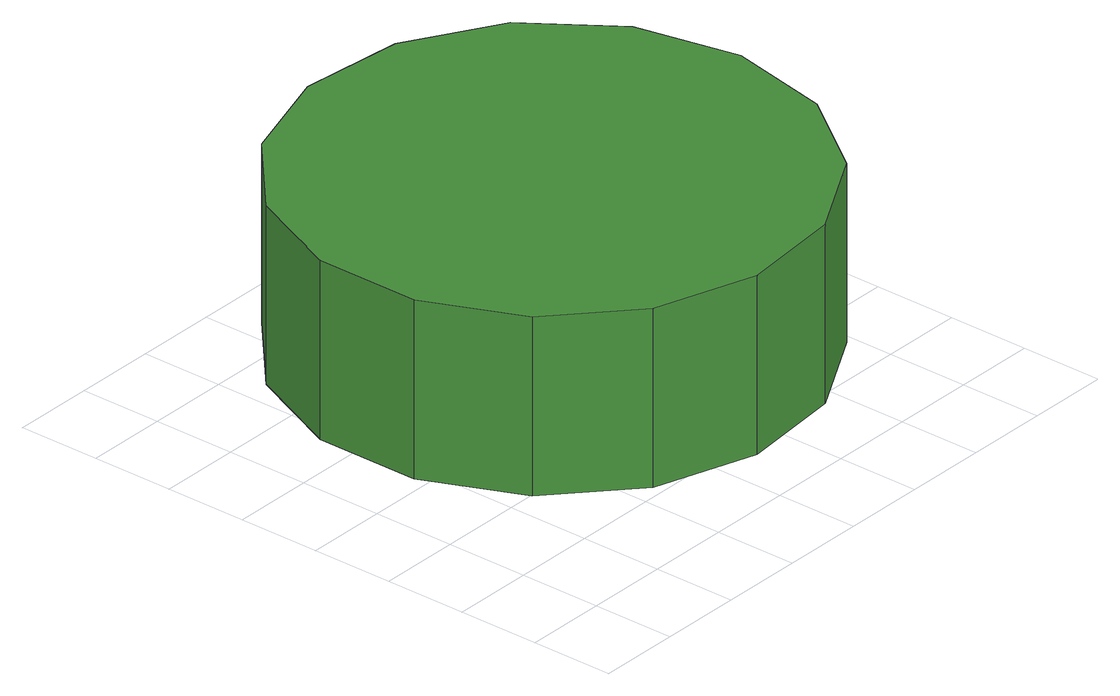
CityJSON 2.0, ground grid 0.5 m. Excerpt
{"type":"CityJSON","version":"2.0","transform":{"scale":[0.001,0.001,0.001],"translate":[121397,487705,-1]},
"CityObjects":{
"tree1":{"type":"SolitaryVegetationObject","attributes":{"function":"something"},"geometry":[{"type":"MultiSurface","lod":"1","boundaries":[[[0,1,2,3,4,5,6,7,8,9,10,11,12,13,14]],[[15,16,17,18,19,20,21,22,23,24,25,26,27,28,29]],[[0,29,28,1]],[[1,28,27,2]],[[2,27,26,3]],[[3,26,25,4]],[[4,25,24,5]],[[5,24,23,6]],[[6,23,22,7]],[[7,22,21,8]],[[8,21,20,9]],[[9,20,19,10]],[[10,19,18,11]],[[11,18,17,12]],[[12,17,16,13]],[[13,16,15,14]],[[14,15,29,0]]]}]}
},
"vertices":[
[3461,1903,1842],[3328,2531,1842],[2950,3050,1842],[2394,3371,1842],[1756,3438,1842],[1145,3240,1842],[668,2810,1842],[407,2224,1842],[407,1581,1842],[668,995,1842],[1145,565,1842],[1756,367,1842],[2394,434,1842],[2950,755,1842],[3328,1274,1842],[3328,1274,757],[2950,755,757],[2394,434,757],[1756,367,757],[1145,565,757],[668,995,757],[407,1581,757],[407,2224,757],[668,2810,757],[1145,3240,757],[1756,3438,757],[2394,3371,757],[2950,3050,757],[3328,2531,757],[3461,1903,757]
]}
